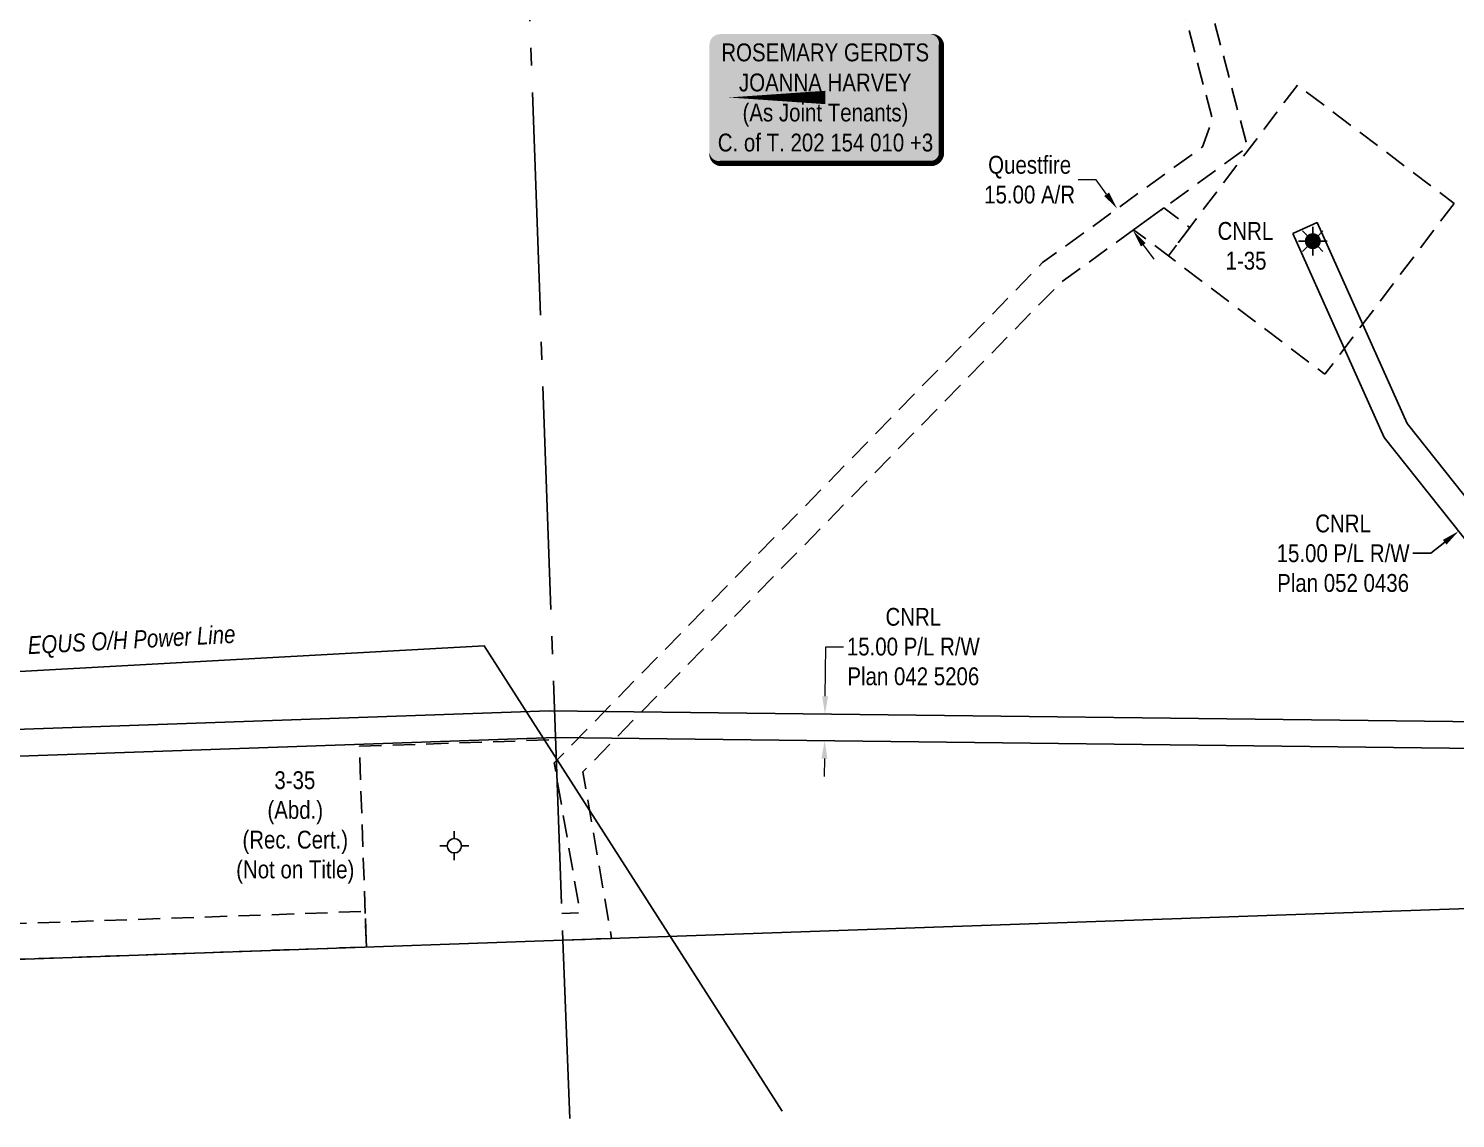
# Model space of a CAD drawing. Extents: x 687009 to 690957, y 5856829 to 5860501.
# Drawn here: x 689480 to 690280, y 5856858 to 5857468 of the extents above; entities that cross this region are included whole.
import ezdxf

# ---------------------------------------------------------------- set-up
doc = ezdxf.new("R2010")
doc.units = 0
doc.header["$LTSCALE"] = 5
doc.header["$PDSIZE"] = 0.5
doc.linetypes.add('foc-ACCESSROAD', pattern=[3.75, 2.5, -1.25])
doc.linetypes.add('foc-QUARTERLINE', pattern=[33, 25, -3, 2, -3])
doc.layers.get('Defpoints').update_dxf_attribs({"color": 9})
for name, color, linetype in [('AS-OWNER', 7, 'Continuous'), ('AS-POWER', 104, 'foc-POWER'), ('F-AR', 190, 'foc-ACCESSROAD'), ('F-RW', 190, 'Continuous'), ('F-WS', 190, 'foc-ACCESSROAD'), ('F-WS-S', 190, 'Continuous'), ('L-SEC', 7, 'Continuous'), ('L-SECQ', 8, 'foc-QUARTERLINE')]:
    doc.layers.add(name, color=color, linetype=linetype)
doc.layers.add('F-AR-T', color=190, linetype='Continuous', lineweight=9)
doc.layers.add('F-RW-T', color=190, linetype='Continuous', lineweight=9)
doc.styles.add('80', font='ARIALN.TTF', dxfattribs={"height": 10})
doc.styles.add('80CG', font='ARIALN.TTF', dxfattribs={"height": 10})
doc.styles.add('80L', font='ARIALN.TTF', dxfattribs={"height": 10})
doc.styles.add('foc-LtypeFont', font='ARIALN.TTF', dxfattribs={"height": 7.35})
doc.linetypes.add('foc-POWER', pattern='A,6,-1,["P",foc-LtypeFont,S=0.2,R=0,X=-0.625,Y=-0.75],-1.24,4', length=12.24)
doc.dimstyles.new('Compass 5 000', dxfattribs={"dimscale": 5, "dimtxt": 9, "dimasz": 2, "dimexe": 0.2, "dimexo": 0.0625, "dimgap": 0.5, "dimtad": 0, "dimtih": 1, "dimtoh": 1, "dimzin": 0, "dimdsep": 46, "dimtxsty": '80CG', "dimcen": 0.1, "dimse1": 1, "dimse2": 1, "dimclrd": 256, "dimclrt": 256, "dimaunit": 1, "dimadec": 4, "dimazin": 0, "dimtfac": 0.06, "dimtofl": 0, "dimtmove": 0, "dimatfit": 1, "dimfxl": 0.2, "dimtolj": 1, "dimtzin": 0, "dimlwd": -1, "dimarcsym": 0})

# ---------------------------------------------------------------- blocks, each defined once
blk = doc.blocks.new('*U461')
h = blk.add_hatch(color=59)
edge = h.paths.add_edge_path()
edge.add_line((-59, -37), (59, -37))
edge.add_arc((59, -31), 6, 270, 360)
edge.add_line((65, -31), (65, 29.5))
edge.add_arc((59, 29.5), 6, 0, 90)
edge.add_line((59, 35.5), (-59, 35.5))
edge.add_arc((-59, 29.5), 6, 90, 180)
edge.add_line((-65, 29.5), (-65, -31))
edge.add_arc((-59, -31), 6, 180, 270)
at = {"color": 1, "flags": 128}
blk.add_lwpolyline([(-59, -37, 3, 3, 0), (59, -37, 3, 3, 0.414214), (65, -31, 3, 3, 0), (65, 29.5, 3, 0, 0.414214), (59, 35.5, 0, 0, 0), (-59, 35.5, 0, 0, 0.414214), (-65, 29.5, 0, 0, 0), (-65, -31, 0, 3, 0.414214)], format="xyseb", close=True, dxfattribs=at)
blk.add_lwpolyline([(-54.3, 0, 0, 7.5, 0), (0, 0, 0, 0, 0)], format="xyseb", dxfattribs=at)
at = {"color": 1, "style": '80'}
blk.add_attdef('ENTER_TEXT_001', (-35.99, -5), '', height=10, dxfattribs=at)
blk = doc.blocks.new('*D466')
at = {"layer": 'Defpoints', "color": 0, "transparency": 16777216}
for p in [(689926.34, 5857084.17), (689951.37, 5857083.87), (689951.19, 5857068.9)]:
    blk.add_point(p, dxfattribs=at)
at = {"layer": 'F-RW-T', "transparency": 16777216}
for p, q in [((689926.45, 5857094.17), (689926.78, 5857121.92)), ((689926.78, 5857121.92), (689936.78, 5857121.92)), ((689926.05, 5857059.2), (689925.93, 5857049.2))]:
    blk.add_line(p, q, dxfattribs=at)
for points in [[(689924.79, 5857094.18), (689928.12, 5857094.15), (689926.34, 5857084.17)], [(689924.38, 5857059.22), (689927.71, 5857059.18), (689926.16, 5857069.2)]]:
    blk.add_solid(points, dxfattribs=at)
at = {"layer": 'F-RW-T', "transparency": 16777216, "insert": (689975.86, 5857121.92), "char_height": 10, "attachment_point": 5, "style": '80CG'}
blk.add_mtext('\\A1;CNRL\\P15.00 P/L R/W\\PPlan 042 5206', dxfattribs=at)
blk = doc.blocks.new('GABD')
for p, q in [((0, 0.81), (0, 1.62)), ((-0.81, 0), (-1.62, 0)), ((1.62, 0), (0.81, 0)), ((0, -0.81), (0, -1.62))]:
    blk.add_line(p, q)
blk.add_circle((0, 0), 0.8)
blk = doc.blocks.new('*D468')
at = {"layer": 'Defpoints', "color": 0, "transparency": 16777216}
for p in [(690090.05, 5857367.4), (690072.69, 5857354.82), (690081.5, 5857342.67)]:
    blk.add_point(p, dxfattribs=at)
at = {"layer": 'F-AR-T', "transparency": 16777216}
for p, q in [((690078.31, 5857383.59), (690068.31, 5857383.59)), ((690084.18, 5857375.49), (690078.31, 5857383.59)), ((690104.72, 5857347.16), (690110.59, 5857339.06))]:
    blk.add_line(p, q, dxfattribs=at)
for points in [[(690085.53, 5857376.47), (690082.83, 5857374.52), (690090.05, 5857367.4)], [(690106.07, 5857348.14), (690103.37, 5857346.18), (690098.85, 5857355.26)]]:
    blk.add_solid(points, dxfattribs=at)
at = {"layer": 'F-AR-T', "transparency": 16777216, "insert": (690041.03, 5857383.59), "char_height": 10, "attachment_point": 5, "style": '80CG'}
blk.add_mtext('\\A1;Questfire\\P15.00 A/R', dxfattribs=at)
blk = doc.blocks.new('GAS')
h = blk.add_hatch(color=255)
h.dxf.hatch_style = 1
edge = h.paths.add_edge_path()
edge.add_arc((0, 0), 0.9, 0, 360)
for p, q in [((0, 0.81), (0, 1.62)), ((-0.81, 0), (-1.62, 0)), ((-0.57, 0.57), (-1.14, 1.14)), ((0.57, 0.57), (1.14, 1.14)), ((1.62, 0), (0.81, 0)), ((-0.57, -0.57), (-1.14, -1.14)), ((0, -0.81), (0, -1.62)), ((1.14, -1.14), (0.57, -0.57))]:
    blk.add_line(p, q)
blk.add_circle((0, 0), 0.8)
blk = doc.blocks.new('*D469')
at = {"layer": 'Defpoints', "color": 0, "transparency": 16777216}
for p in [(690295.11, 5857193.57), (690281.44, 5857186.67), (690283.37, 5857184.25)]:
    blk.add_point(p, dxfattribs=at)
at = {"layer": 'F-RW', "transparency": 16777216}
for p, q in [((690301.02, 5857202.21), (690308.85, 5857208.43)), ((690273.61, 5857180.46), (690265.78, 5857174.24)), ((690265.78, 5857174.24), (690255.78, 5857174.24))]:
    blk.add_line(p, q, dxfattribs=at)
for points in [[(690299.98, 5857203.51), (690302.06, 5857200.9), (690293.19, 5857195.99)], [(690272.57, 5857181.76), (690274.65, 5857179.15), (690281.44, 5857186.67)]]:
    blk.add_solid(points, dxfattribs=at)
at = {"layer": 'F-RW', "transparency": 16777216, "insert": (690216.69, 5857174.24), "char_height": 10, "attachment_point": 5, "style": '80CG'}
blk.add_mtext('\\A1;CNRL\\P15.00 P/L R/W\\PPlan 052 0436', dxfattribs=at)

msp = doc.modelspace()

# ---------------------------------------------------------------- linework, layer by layer
at = {"layer": 'AS-POWER', "flags": 128}
msp.add_lwpolyline([(688974.031, 5857080.314), (689735.385, 5857122.379), (689902.407, 5856861.682)], dxfattribs=at)
at = {"layer": 'F-AR', "flags": 128}
for points in [[(689779.429, 5856957.435), (689806.785, 5856958.394), (689790.748, 5857051.793), (690058.158, 5857325.75), (690099.316, 5857355.591), (690163.103, 5857401.837), (690125.491, 5857545.022), (689961.09, 5857657.703), (689958.248, 5857641.466), (690112.402, 5857535.807), (690143.446, 5857417.627), (690137.891, 5857402.085), (690090.512, 5857367.736), (690048.317, 5857337.143), (689774.671, 5857056.796), (689789.079, 5856972.825), (689778.841, 5856972.424)], [(689669.376, 5856953.587), (689665.436, 5857066.076), (689775.391, 5857069.814)]]:
    msp.add_lwpolyline(points, dxfattribs=at)
for points in [[(690099.316, 5857355.591), (690116.248, 5857367.867), (690130.808, 5857356.872), (690118.756, 5857340.911)], [(688979.635, 5856929.419), (689669.376, 5856953.587), (689668.676, 5856973.559), (688978.935, 5856949.397)]]:
    msp.add_lwpolyline(points, close=True, dxfattribs=at)
at = {"layer": 'F-RW', "flags": 128}
for points in [[(690188.449, 5857353.497), (690202.12, 5857359.636), (690252.673, 5857247.047), (690379.556, 5857087.155), (690578.271, 5857012.513), (690578.651, 5857001.691), (690364.383, 5857082.17), (690239.755, 5857239.199)], [(688975.458, 5857043.11), (688974.903, 5857058.057), (689771.746, 5857085.972), (690373.048, 5857078.948), (690578.651, 5857001.691), (690579.228, 5856985.453), (690370.186, 5857063.976), (689775.365, 5857070.972), (688975.458, 5857043.11)]]:
    msp.add_lwpolyline(points, close=True, dxfattribs=at)
at = {"layer": 'F-WS', "flags": 128}
msp.add_lwpolyline([(690278.854, 5857370.386), (690206.539, 5857274.623), (690118.756, 5857340.911), (690191.071, 5857436.674)], close=True, dxfattribs=at)
at = {"layer": 'L-SEC'}
for p, q in [((690179.329, 5856971.444), (690579.228, 5856985.452)), ((690579.228, 5856985.452), (690179.329, 5856971.444)), ((689779.429, 5856957.435), (690179.329, 5856971.444)), ((690179.329, 5856971.444), (689779.429, 5856957.435)), ((689379.532, 5856943.426), (689779.429, 5856957.435)), ((689779.429, 5856957.435), (689379.532, 5856943.426))]:
    msp.add_line(p, q, dxfattribs=at)
at = {"layer": 'L-SECQ'}
msp.add_line((689750.508, 5857762.389), (689779.429, 5856957.435), dxfattribs=at)
at = {"layer": 'L-SECQ', "flags": 128}
msp.add_lwpolyline([(689779.429, 5856957.435), (689783.334, 5856857.511)], dxfattribs=at)

# ---------------------------------------------------------------- block references
at = {"layer": 'AS-OWNER'}
ref = msp.add_blockref('*U461', (689926.627, 5857429.728), dxfattribs=at)
ref.add_attrib('ENTER_TEXT_001', 'ROSEMARY GERDTS', (689868.251, 5857449.988), dxfattribs={"layer": '0', "color": 1, "height": 10, "style": '80'})
ref.add_attrib('ENTER_TEXT_002', 'JOANNA HARVEY', (689878.149, 5857433.144), dxfattribs={"layer": '0', "color": 1, "height": 10, "style": '80'})
ref.add_attrib('ENTER_TEXT_003', '(As Joint Tenants)', (689880.147, 5857416.306), dxfattribs={"layer": '0', "color": 1, "height": 10, "style": '80'})
ref.add_attrib('ENTER_TEXT_004', 'C. of T. 202 154 010 +3', (689866.273, 5857399.462), dxfattribs={"layer": '0', "color": 1, "height": 10, "style": '80'})
at = {"layer": 'F-WS-S', "xscale": 5.000000000000002, "yscale": 5.000000000000002, "zscale": 5.000000000000002}
for name, p in [('GAS', (690199.705, 5857349.189)), ('GABD', (689718.641, 5857010.34))]:
    msp.add_blockref(name, p, dxfattribs=at)

# ---------------------------------------------------------------- texts
at = {"layer": 'AS-POWER', "insert": (689479.327, 5857127.675), "char_height": 10, "attachment_point": 1, "rotation": 3.162367, "style": '80L'}
msp.add_mtext_dynamic_manual_height_columns('{\\fArial Narrow|b0|i1|c0|p34;EQUS O/H Power Line}', width=116.3352, gutter_width=50.006, heights=[0], dxfattribs=at)
at = {"layer": 'F-RW-T', "insert": (689589.639, 5857052.109), "char_height": 10, "attachment_point": 1, "style": '80L'}
msp.add_mtext_dynamic_manual_height_columns('\\pi28.183;3-35\\P\\pi24.274;(Abd.)\\P\\pi10.277;(Rec. Cert.)\\P\\pi6.7673;(Not on Title)', width=78.35724, gutter_width=50.006, heights=[0], dxfattribs=at)
at = {"layer": 'F-WS-S', "insert": (690150.291, 5857359.924), "char_height": 10, "attachment_point": 1, "style": '80L'}
msp.add_mtext_dynamic_manual_height_columns('\\pi-3.9507;CNRL\\P\\pi0.53769;1-35', width=22.29638, gutter_width=50.006, heights=[0], dxfattribs=at)

# ---------------------------------------------------------------- dimensions: what is measured, and where the dimension line sits
at = {"layer": 'F-AR-T'}
dim = msp.add_aligned_dim(p1=(690081.496, 5857342.671), p2=(690072.691, 5857354.815), distance=-21.438, text='Questfire\\P15.00 A/R', dimstyle='Compass 5 000', dxfattribs=at)
dim.commit()
dim.dimension.update_dxf_attribs({"geometry": '*D468', "text_midpoint": (690041.026, 5857383.591)})
at = {"layer": 'F-RW'}
dim = msp.add_aligned_dim(p1=(690295.111, 5857193.569), p2=(690283.367, 5857184.249), distance=-3.094, text='CNRL\\P15.00 P/L R/W\\PPlan 052 0436', dimstyle='Compass 5 000', dxfattribs=at)
dim.commit()
dim.dimension.update_dxf_attribs({"geometry": '*D469', "text_midpoint": (690216.692, 5857174.239)})
at = {"layer": 'F-RW-T'}
dim = msp.add_linear_dim(base=(689926.338, 5857084.166), p1=(689951.195, 5857068.904), p2=(689951.37, 5857083.874), angle=89.33074, text='CNRL\\P15.00 P/L R/W\\PPlan 042 5206', dimstyle='Compass 5 000', dxfattribs=at)
dim.commit()
dim.dimension.update_dxf_attribs({"geometry": '*D466', "text_midpoint": (689975.865, 5857121.921), "dimtype": 161})

doc.saveas('drawing.dxf')
